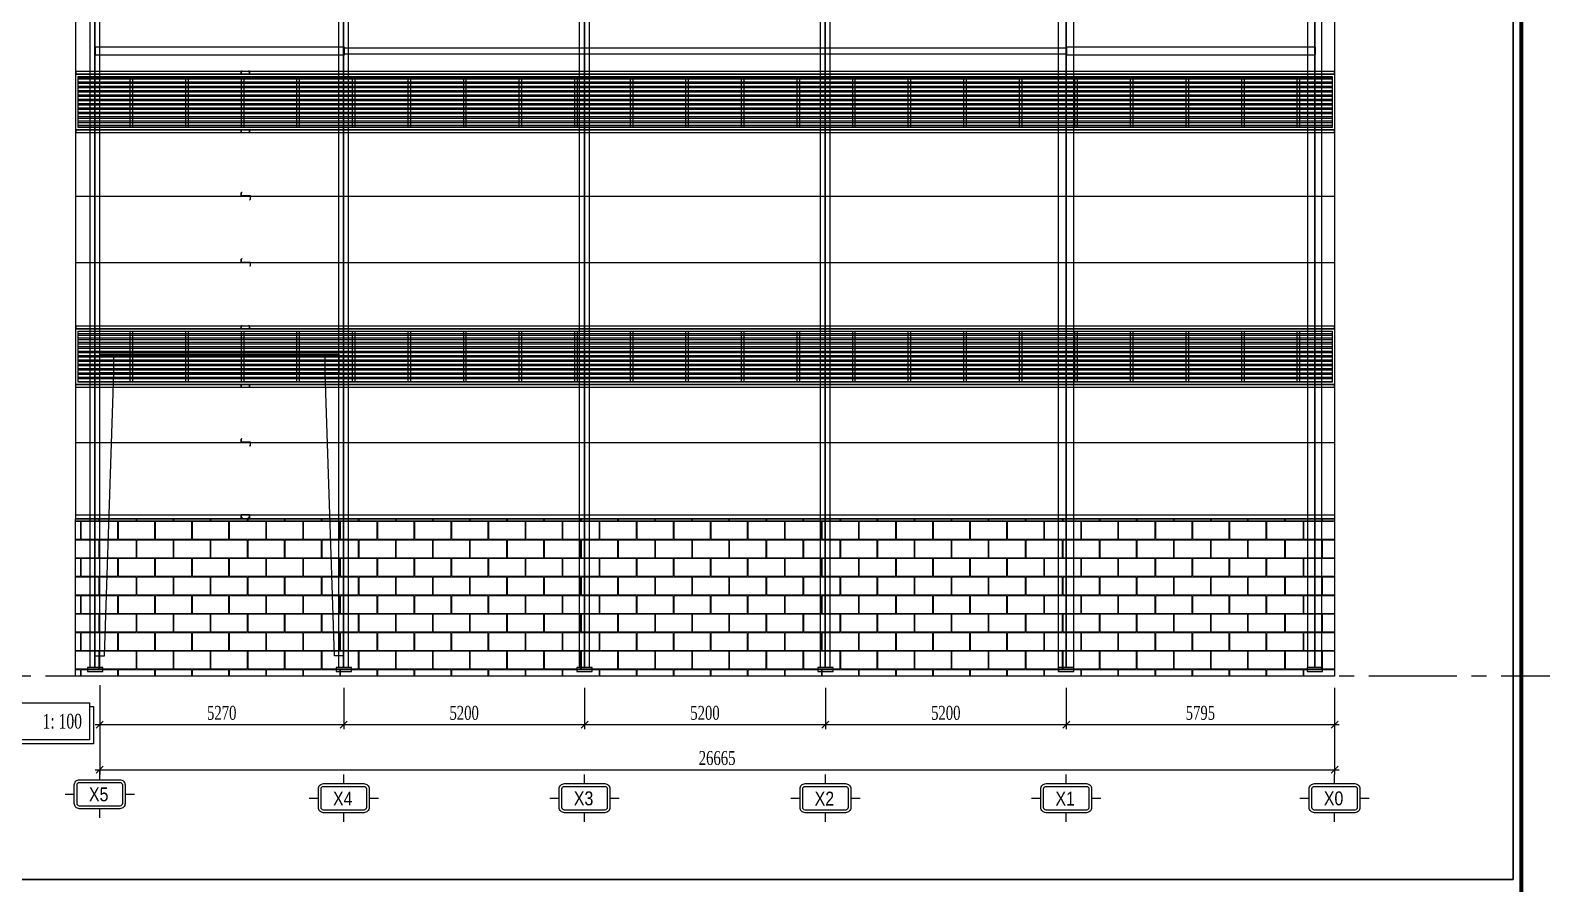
# Model space of a CAD drawing. Header units: inches. Extents: x 315041 to 662841, y -45540 to -35018.
# Drawn here: x 334028.9 to 334355.3, y -38640 to -38455.7 of the extents above; entities that cross this region are included whole.
import ezdxf
from ezdxf.enums import TextEntityAlignment as Align

# ---------------------------------------------------------------- set-up
doc = ezdxf.new("R2010")
doc.units = ezdxf.units.IN
doc.header["$MEASUREMENT"] = 0
doc.linetypes.add('CENTER2', pattern=[28.575, 19.05, -3.175, 3.175, -3.175])
doc.layers.add('0_HATCH', color=252, linetype='Continuous', lineweight=9)
for name, color, linetype in [('2', 2, 'Continuous'), ('3', 3, 'Continuous'), ('4', 4, 'Continuous'), ('7', 7, 'Continuous'), ('8', 8, 'Continuous'), ('9', 9, 'Continuous'), ('BAO KHUNG', 31, 'Continuous')]:
    doc.layers.add(name, color=color, linetype=linetype)
doc.styles.add('hx2', font='VHARIALN.TTF')
doc.styles.add('ST1', font='times.ttf', dxfattribs={"width": 0.7})
doc.dimstyles.new('100', dxfattribs={"dimtxt": 3, "dimasz": 1.5, "dimexe": 1, "dimexo": 0, "dimgap": 1, "dimtad": 1, "dimdec": 0, "dimlfac": 100, "dimzin": 0, "dimdsep": 46, "dimtxsty": 'ST1', "dimblk": 'OBLIQUE', "dimcen": 1, "dimdle": 1, "dimclrd": 8, "dimclre": 8, "dimclrt": 3, "dimadec": 0, "dimazin": 0, "dimtfac": 1, "dimtdec": 0, "dimtix": 1, "dimtmove": 1, "dimatfit": 3, "dimfxl": 0, "dimtfill": 1, "dimtolj": 1, "dimtzin": 0, "dimlwd": -1, "dimlwe": -1, "dimarcsym": 1})

# ---------------------------------------------------------------- blocks, each defined once
blk = doc.blocks.new('A$C75D82031')
at = {"layer": '7', "color": 147, "linetype": 'Continuous'}
blk.add_lwpolyline([(12.33, 57.61), (581.67, 57.61), (581.67, 409.19), (12.33, 409.19)], close=True, dxfattribs=at)
at = {"layer": 'BAO KHUNG', "color": 167, "linetype": 'Continuous', "const_width": 0.871}
blk.add_lwpolyline([(10.59, 9.07), (583.41, 9.07), (583.41, 410.93), (10.59, 410.93)], close=True, dxfattribs=at)
blk = doc.blocks.new('TENTRUC')
at = {"layer": '7'}
for p, q in [((0, 8.27), (0, 10.26)), ((-7.48, 5.13), (-5.48, 5.13)), ((5.48, 5.13), (7.48, 5.13)), ((0, 0), (0, 2))]:
    blk.add_line(p, q, dxfattribs=at)
blk.add_lwpolyline([(-4.36, 8.27), (4.36, 8.27, -0.414214), (5.48, 7.14), (5.48, 3.12, -0.414214), (4.36, 2), (-4.36, 2, -0.414214), (-5.48, 3.12), (-5.48, 7.14, -0.414214)], format="xyb", close=True, dxfattribs=at)
at = {"layer": '8', "ltscale": 15}
blk.add_lwpolyline([(-4.36, 7.68), (4.36, 7.68, -0.414214), (4.9, 7.14), (4.9, 3.12, -0.414214), (4.36, 2.58), (-4.36, 2.58, -0.414214), (-4.9, 3.12), (-4.9, 7.14, -0.414214)], format="xyb", close=True, dxfattribs=at)
at = {"layer": '3', "style": 'hx2'}
blk.add_attdef('TR', text='', height=2.9, dxfattribs=at).set_placement((-0.16, 3.83), align=Align.CENTER)
blk = doc.blocks.new('_Oblique')
at = {"color": 0, "linetype": 'ByBlock', "lineweight": -2}
blk.add_line((-0.5, -0.5), (0.5, 0.5), dxfattribs=at)
blk = doc.blocks.new('*D1130')
at = {"color": 8, "linetype": 'Continuous', "transparency": 16777216}
for p, q in [((334043.89, -38597.13), (334043.89, -38606.65)), ((334096.59, -38597.68), (334096.59, -38606.65)), ((334042.89, -38605.65), (334097.59, -38605.65))]:
    blk.add_line(p, q, dxfattribs=at)
at = {"layer": 'Defpoints', "color": 0, "transparency": 16777216}
for p in [(334043.89, -38597.13), (334096.59, -38597.68), (334096.59, -38605.65)]:
    blk.add_point(p, dxfattribs=at)
at = {"color": 8, "transparency": 16777216, "xscale": 1.5, "yscale": 1.5, "zscale": 1.5, "rotation": 180}
blk.add_blockref('_Oblique', (334043.89, -38605.65), dxfattribs=at)
at = {"color": 8, "transparency": 16777216, "xscale": 1.5, "yscale": 1.5, "zscale": 1.5}
blk.add_blockref('_Oblique', (334096.59, -38605.65), dxfattribs=at)
at = {"color": 3, "transparency": 16777216, "insert": (334070.24, -38603.12), "char_height": 3, "attachment_point": 5, "style": 'ST1', "bg_fill": 3, "box_fill_scale": 1.25, "bg_fill_color": 256, "bg_fill_true_color": 13158600, "bg_fill_transparency": 5111840}
blk.add_mtext('\\A1;5270', dxfattribs=at)
blk = doc.blocks.new('*D1131')
at = {"color": 8, "linetype": 'Continuous', "transparency": 16777216}
for p, q in [((334096.59, -38597.68), (334096.59, -38606.65)), ((334148.59, -38597.68), (334148.59, -38606.65)), ((334095.59, -38605.65), (334149.59, -38605.65))]:
    blk.add_line(p, q, dxfattribs=at)
at = {"layer": 'Defpoints', "color": 0, "transparency": 16777216}
for p in [(334096.59, -38597.68), (334148.59, -38597.68), (334148.59, -38605.65)]:
    blk.add_point(p, dxfattribs=at)
at = {"color": 8, "transparency": 16777216, "xscale": 1.5, "yscale": 1.5, "zscale": 1.5, "rotation": 180}
blk.add_blockref('_Oblique', (334096.59, -38605.65), dxfattribs=at)
at = {"color": 8, "transparency": 16777216, "xscale": 1.5, "yscale": 1.5, "zscale": 1.5}
blk.add_blockref('_Oblique', (334148.59, -38605.65), dxfattribs=at)
at = {"color": 3, "transparency": 16777216, "insert": (334122.59, -38603.12), "char_height": 3, "attachment_point": 5, "style": 'ST1', "bg_fill": 3, "box_fill_scale": 1.25, "bg_fill_color": 256, "bg_fill_true_color": 13158600, "bg_fill_transparency": 4522052}
blk.add_mtext('\\A1;5200', dxfattribs=at)
blk = doc.blocks.new('*D1132')
at = {"color": 8, "linetype": 'Continuous', "transparency": 16777216}
for p, q in [((334148.59, -38597.68), (334148.59, -38606.65)), ((334200.59, -38597.68), (334200.59, -38606.65)), ((334147.59, -38605.65), (334201.59, -38605.65))]:
    blk.add_line(p, q, dxfattribs=at)
at = {"layer": 'Defpoints', "color": 0, "transparency": 16777216}
for p in [(334148.59, -38597.68), (334200.59, -38597.68), (334200.59, -38605.65)]:
    blk.add_point(p, dxfattribs=at)
at = {"color": 8, "transparency": 16777216, "xscale": 1.5, "yscale": 1.5, "zscale": 1.5, "rotation": 180}
blk.add_blockref('_Oblique', (334148.59, -38605.65), dxfattribs=at)
at = {"color": 8, "transparency": 16777216, "xscale": 1.5, "yscale": 1.5, "zscale": 1.5}
blk.add_blockref('_Oblique', (334200.59, -38605.65), dxfattribs=at)
at = {"color": 3, "transparency": 16777216, "insert": (334174.59, -38603.12), "char_height": 3, "attachment_point": 5, "style": 'ST1', "bg_fill": 3, "box_fill_scale": 1.25, "bg_fill_color": 256, "bg_fill_true_color": 13158600, "bg_fill_transparency": 11623108}
blk.add_mtext('\\A1;5200', dxfattribs=at)
blk = doc.blocks.new('*D1133')
at = {"color": 8, "linetype": 'Continuous', "transparency": 16777216}
for p, q in [((334200.59, -38597.68), (334200.59, -38606.65)), ((334252.59, -38597.68), (334252.59, -38606.65)), ((334199.59, -38605.65), (334253.59, -38605.65))]:
    blk.add_line(p, q, dxfattribs=at)
at = {"layer": 'Defpoints', "color": 0, "transparency": 16777216}
for p in [(334200.59, -38597.68), (334252.59, -38597.68), (334252.59, -38605.65)]:
    blk.add_point(p, dxfattribs=at)
at = {"color": 8, "transparency": 16777216, "xscale": 1.5, "yscale": 1.5, "zscale": 1.5, "rotation": 180}
blk.add_blockref('_Oblique', (334200.59, -38605.65), dxfattribs=at)
at = {"color": 8, "transparency": 16777216, "xscale": 1.5, "yscale": 1.5, "zscale": 1.5}
blk.add_blockref('_Oblique', (334252.59, -38605.65), dxfattribs=at)
at = {"color": 3, "transparency": 16777216, "insert": (334226.59, -38603.12), "char_height": 3, "attachment_point": 5, "style": 'ST1', "bg_fill": 3, "box_fill_scale": 1.25, "bg_fill_color": 256, "bg_fill_true_color": 13158600, "bg_fill_transparency": 1019152}
blk.add_mtext('\\A1;5200', dxfattribs=at)
blk = doc.blocks.new('*D1134')
at = {"color": 8, "linetype": 'Continuous', "transparency": 16777216}
for p, q in [((334252.59, -38597.68), (334252.59, -38606.65)), ((334310.54, -38597.68), (334310.54, -38606.65)), ((334251.59, -38605.65), (334311.54, -38605.65))]:
    blk.add_line(p, q, dxfattribs=at)
at = {"layer": 'Defpoints', "color": 0, "transparency": 16777216}
for p in [(334252.59, -38597.68), (334310.54, -38597.68), (334310.54, -38605.65)]:
    blk.add_point(p, dxfattribs=at)
at = {"color": 8, "transparency": 16777216, "xscale": 1.5, "yscale": 1.5, "zscale": 1.5, "rotation": 180}
blk.add_blockref('_Oblique', (334252.59, -38605.65), dxfattribs=at)
at = {"color": 8, "transparency": 16777216, "xscale": 1.5, "yscale": 1.5, "zscale": 1.5}
blk.add_blockref('_Oblique', (334310.54, -38605.65), dxfattribs=at)
at = {"color": 3, "transparency": 16777216, "insert": (334281.56, -38603.12), "char_height": 3, "attachment_point": 5, "style": 'ST1', "bg_fill": 3, "box_fill_scale": 1.25, "bg_fill_color": 256, "bg_fill_true_color": 13158600, "bg_fill_transparency": 1019152}
blk.add_mtext('\\A1;5795', dxfattribs=at)
blk = doc.blocks.new('*D1135')
at = {"color": 8, "linetype": 'Continuous', "transparency": 16777216}
for p, q in [((334043.89, -38597.68), (334043.89, -38616.4)), ((334310.54, -38597.68), (334310.54, -38616.4)), ((334042.89, -38615.4), (334311.54, -38615.4))]:
    blk.add_line(p, q, dxfattribs=at)
at = {"layer": 'Defpoints', "color": 0, "transparency": 16777216}
for p in [(334043.89, -38597.68), (334310.54, -38597.68), (334310.54, -38615.4)]:
    blk.add_point(p, dxfattribs=at)
at = {"color": 8, "transparency": 16777216, "xscale": 1.5, "yscale": 1.5, "zscale": 1.5, "rotation": 180}
blk.add_blockref('_Oblique', (334043.89, -38615.4), dxfattribs=at)
at = {"color": 8, "transparency": 16777216, "xscale": 1.5, "yscale": 1.5, "zscale": 1.5}
blk.add_blockref('_Oblique', (334310.54, -38615.4), dxfattribs=at)
at = {"color": 3, "transparency": 16777216, "insert": (334177.21, -38612.87), "char_height": 3, "attachment_point": 5, "style": 'ST1', "bg_fill": 3, "box_fill_scale": 1.25, "bg_fill_color": 256, "bg_fill_true_color": 13158600, "bg_fill_transparency": 1019152}
blk.add_mtext('\\A1;26665', dxfattribs=at)
blk = doc.blocks.new('225')
at = {"true_color": 0xc0a22a}
h = blk.add_hatch(dxfattribs=at)
h.set_pattern_fill('ANSI32', color=42, scale=2.5, angle=135, style=0)
h.set_pattern_definition([(180, (6350.22, -4524.031), (-2e-16, -0.9375), []), (180, (6349.9075, -4523.7185), (-2e-16, -0.9375), [])])
h.paths.add_polyline_path([(330935.33, -41865.87), (331206.13, -41865.87), (331206.13, -41876.87), (330935.33, -41876.87)])
at = {"color": 42, "true_color": 0xc0a22a}
for points in [[(330934.83, -41865.37), (331206.63, -41865.37), (331206.63, -41877.37), (330934.83, -41877.37)], [(330935.33, -41865.87), (331206.13, -41865.87), (331206.13, -41876.87), (330935.33, -41876.87)], [(330947.07, -41865.87), (330947.07, -41876.87), (330946.57, -41876.87), (330946.57, -41865.87)], [(330959.07, -41865.87), (330959.07, -41876.87), (330958.57, -41876.87), (330958.57, -41865.87)], [(330971.07, -41865.87), (330971.07, -41876.87), (330970.57, -41876.87), (330970.57, -41865.87)], [(330983.07, -41865.87), (330983.07, -41876.87), (330982.57, -41876.87), (330982.57, -41865.87)], [(330995.07, -41865.87), (330995.07, -41876.87), (330994.57, -41876.87), (330994.57, -41865.87)], [(331007.07, -41865.87), (331007.07, -41876.87), (331006.57, -41876.87), (331006.57, -41865.87)], [(331019.07, -41865.87), (331019.07, -41876.87), (331018.57, -41876.87), (331018.57, -41865.87)], [(331031.07, -41865.87), (331031.07, -41876.87), (331030.57, -41876.87), (331030.57, -41865.87)], [(331043.07, -41865.87), (331043.07, -41876.87), (331042.57, -41876.87), (331042.57, -41865.87)], [(331055.07, -41865.87), (331055.07, -41876.87), (331054.57, -41876.87), (331054.57, -41865.87)], [(331067.07, -41865.87), (331067.07, -41876.87), (331066.57, -41876.87), (331066.57, -41865.87)], [(331079.07, -41865.87), (331079.07, -41876.87), (331078.57, -41876.87), (331078.57, -41865.87)], [(331091.07, -41865.87), (331091.07, -41876.87), (331090.57, -41876.87), (331090.57, -41865.87)], [(331103.07, -41865.87), (331103.07, -41876.87), (331102.57, -41876.87), (331102.57, -41865.87)], [(331115.07, -41865.87), (331115.07, -41876.87), (331114.57, -41876.87), (331114.57, -41865.87)], [(331127.07, -41865.87), (331127.07, -41876.87), (331126.57, -41876.87), (331126.57, -41865.87)], [(331139.07, -41865.87), (331139.07, -41876.87), (331138.57, -41876.87), (331138.57, -41865.87)], [(331151.07, -41865.87), (331151.07, -41876.87), (331150.57, -41876.87), (331150.57, -41865.87)], [(331163.07, -41865.87), (331163.07, -41876.87), (331162.57, -41876.87), (331162.57, -41865.87)], [(331175.07, -41865.87), (331175.07, -41876.87), (331174.57, -41876.87), (331174.57, -41865.87)], [(331187.07, -41865.87), (331187.07, -41876.87), (331186.57, -41876.87), (331186.57, -41865.87)], [(331187.07, -41865.87), (331187.07, -41876.87), (331186.57, -41876.87), (331186.57, -41865.87)], [(331187.07, -41865.87), (331187.07, -41876.87), (331186.57, -41876.87), (331186.57, -41865.87)], [(331199.07, -41865.87), (331199.07, -41876.87), (331198.57, -41876.87), (331198.57, -41865.87)]]:
    blk.add_lwpolyline(points, close=True, dxfattribs=at)

msp = doc.modelspace()

# ---------------------------------------------------------------- hatches: boundary and pattern name
at = {"layer": '0_HATCH'}
h = msp.add_hatch(dxfattribs=at)
h.set_pattern_fill('AR-B816C,_O', color=9, scale=0.5)
h.set_pattern_definition([(0, (3103.91, 3510.1933), (4, 4), [7.8125, -0.1875]), (0, (3099.91, 3510.381), (4, 4), [7.8125, -0.1875]), (90, (3103.91, 3510.1933), (-4, 4), [-4.1875, 3.8125]), (90, (3103.7227, 3510.1933), (-4, 4), [-4.1875, 3.8125])])
h.paths.add_polyline_path([(334038.6366, -38561.1758), (334310.5368, -38561.1758), (334310.5368, -38595.1758), (334038.6366, -38595.1758)])
at = {"layer": '2'}
h = msp.add_hatch(dxfattribs=at)
h.set_pattern_fill('ANSI31', color=9, scale=0.15, angle=90, style=0)
h.set_pattern_definition([(135, (330107.801542, -52320.896993), (-0.013258252147, -0.013258252147), [])])
h.paths.add_polyline_path([(334074.4322, -38490.8283), (334074.4322, -38491.5083), (334076.4132, -38491.5083), (334076.4132, -38492.1614), (334076.2773, -38492.2972), (334076.2908, -38492.3107), (334076.4322, -38492.1693), (334076.4322, -38491.4893), (334074.4512, -38491.4893), (334074.4512, -38490.8361), (334074.587, -38490.7003), (334074.5736, -38490.6868)])
h = msp.add_hatch(dxfattribs=at)
h.set_pattern_fill('ANSI31', color=9, scale=0.15, angle=90, style=0)
h.set_pattern_definition([(135, (330107.801542, -52335.230327), (-0.013258252147, -0.013258252147), [])])
h.paths.add_polyline_path([(334074.4322, -38505.1616), (334074.4322, -38505.8416), (334076.4132, -38505.8416), (334076.4132, -38506.4947), (334076.2773, -38506.6306), (334076.2908, -38506.644), (334076.4322, -38506.5026), (334076.4322, -38505.8226), (334074.4512, -38505.8226), (334074.4512, -38505.1695), (334074.587, -38505.0336), (334074.5736, -38505.0202)])
h = msp.add_hatch(dxfattribs=at)
h.set_pattern_fill('ANSI31', color=9, scale=0.15, angle=90, style=0)
h.set_pattern_definition([(135, (330107.801542, -52374.09452), (-0.013258252147, -0.013258252147), [])])
h.paths.add_polyline_path([(334074.4322, -38544.0258), (334074.4322, -38544.7058), (334076.4132, -38544.7058), (334076.4132, -38545.3589), (334076.2773, -38545.4948), (334076.2908, -38545.5082), (334076.4322, -38545.3668), (334076.4322, -38544.6868), (334074.4512, -38544.6868), (334074.4512, -38544.0337), (334074.587, -38543.8978), (334074.5736, -38543.8844)])

# ---------------------------------------------------------------- linework, layer by layer
at = {"color": 8, "linetype": 'CENTER2'}
msp.add_line((335537.1113, -38595.1758), (330315.4765, -38595.1758), dxfattribs=at)
at = {"color": 9}
msp.add_lwpolyline([(334038.7366, -38300.1758), (334310.5368, -38300.1758), (334310.5368, -38561.1758), (334038.7366, -38561.1758)], close=True, dxfattribs=at)
at = {"layer": '2', "color": 9}
for p, q in [((334038.7366, -38491.5083), (334310.4368, -38491.5083)), ((334038.7366, -38505.8416), (334310.4368, -38505.8416)), ((334038.7366, -38544.7058), (334310.4368, -38544.7058)), ((334038.7366, -38560.3234), (334310.4368, -38560.3234))]:
    msp.add_line(p, q, dxfattribs=at)
at = {"layer": '2', "color": 9, "ltscale": 50}
for points in [[(334076.0322, -38464.5449), (334076.2122, -38464.5449), (334076.2122, -38465.1549), (334074.4522, -38465.1549), (334074.4522, -38464.5449), (334074.6322, -38464.5449), (334074.6322, -38464.5249), (334074.4522, -38464.5249, 0.41421356), (334074.4322, -38464.5449), (334074.4322, -38465.1549, 0.41421356), (334074.4522, -38465.1749), (334076.2122, -38465.1749, 0.41421356), (334076.2322, -38465.1549), (334076.2322, -38464.5449, 0.41421356), (334076.2122, -38464.5249), (334076.0322, -38464.5249), (334076.0322, -38464.5449)], [(334076.0322, -38477.8049), (334076.2122, -38477.8049), (334076.2122, -38477.1949), (334074.4522, -38477.1949), (334074.4522, -38477.8049), (334074.6322, -38477.8049), (334074.6322, -38477.8249), (334074.4522, -38477.8249, -0.41421356), (334074.4322, -38477.8049), (334074.4322, -38477.1949, -0.41421356), (334074.4522, -38477.1749), (334076.2122, -38477.1749, -0.41421356), (334076.2322, -38477.1949), (334076.2322, -38477.8049, -0.41421356), (334076.2122, -38477.8249), (334076.0322, -38477.8249), (334076.0322, -38477.8049)], [(334076.0322, -38519.5449), (334076.2122, -38519.5449), (334076.2122, -38520.1549), (334074.4522, -38520.1549), (334074.4522, -38519.5449), (334074.6322, -38519.5449), (334074.6322, -38519.5249), (334074.4522, -38519.5249, 0.41421356), (334074.4322, -38519.5449), (334074.4322, -38520.1549, 0.41421356), (334074.4522, -38520.1749), (334076.2122, -38520.1749, 0.41421356), (334076.2322, -38520.1549), (334076.2322, -38519.5449, 0.41421356), (334076.2122, -38519.5249), (334076.0322, -38519.5249), (334076.0322, -38519.5449)], [(334076.0322, -38532.8049), (334076.2122, -38532.8049), (334076.2122, -38532.1949), (334074.4522, -38532.1949), (334074.4522, -38532.8049), (334074.6322, -38532.8049), (334074.6322, -38532.8249), (334074.4522, -38532.8249, -0.41421356), (334074.4322, -38532.8049), (334074.4322, -38532.1949, -0.41421356), (334074.4522, -38532.1749), (334076.2122, -38532.1749, -0.41421356), (334076.2322, -38532.1949), (334076.2322, -38532.8049, -0.41421356), (334076.2122, -38532.8249), (334076.0322, -38532.8249), (334076.0322, -38532.8049)], [(334076.0322, -38560.9534), (334076.2122, -38560.9534), (334076.2122, -38560.3434), (334074.4522, -38560.3434), (334074.4522, -38560.9534), (334074.6322, -38560.9534), (334074.6322, -38560.9734), (334074.4522, -38560.9734, -0.41421356), (334074.4322, -38560.9534), (334074.4322, -38560.3434, -0.41421356), (334074.4522, -38560.3234), (334076.2122, -38560.3234, -0.41421356), (334076.2322, -38560.3434), (334076.2322, -38560.9534, -0.41421356), (334076.2122, -38560.9734), (334076.0322, -38560.9734), (334076.0322, -38560.9534)]]:
    msp.add_lwpolyline(points, format="xyb", dxfattribs=at)
at = {"layer": '2', "color": 9}
for points in [[(334038.7366, -38465.1749), (334310.4368, -38465.1749)], [(334310.4368, -38477.1749), (334038.7366, -38477.1749)], [(334310.4368, -38520.1749), (334038.7366, -38520.1749)], [(334038.7366, -38532.1749), (334310.4368, -38532.1749)]]:
    msp.add_lwpolyline(points, dxfattribs=at)
for points in [[(334074.4322, -38490.8283), (334074.4322, -38491.5083), (334076.4132, -38491.5083), (334076.4132, -38492.1614), (334076.2773, -38492.2972), (334076.2908, -38492.3107), (334076.4322, -38492.1693), (334076.4322, -38491.4893), (334074.4512, -38491.4893), (334074.4512, -38490.8361), (334074.587, -38490.7003), (334074.5736, -38490.6868)], [(334074.4322, -38505.1616), (334074.4322, -38505.8416), (334076.4132, -38505.8416), (334076.4132, -38506.4947), (334076.2773, -38506.6306), (334076.2908, -38506.644), (334076.4322, -38506.5026), (334076.4322, -38505.8226), (334074.4512, -38505.8226), (334074.4512, -38505.1695), (334074.587, -38505.0336), (334074.5736, -38505.0202)], [(334074.4322, -38544.0258), (334074.4322, -38544.7058), (334076.4132, -38544.7058), (334076.4132, -38545.3589), (334076.2773, -38545.4948), (334076.2908, -38545.5082), (334076.4322, -38545.3668), (334076.4322, -38544.6868), (334074.4512, -38544.6868), (334074.4512, -38544.0337), (334074.587, -38543.8978), (334074.5736, -38543.8844)]]:
    msp.add_lwpolyline(points, close=True, dxfattribs=at)
at = {"layer": '4', "color": 9}
for p, q in [((334038.7366, -38464.5249), (334038.7366, -38465.1749)), ((334310.4368, -38464.5249), (334310.4368, -38465.1749)), ((334038.7366, -38477.1749), (334038.7366, -38477.8249)), ((334310.4368, -38477.1749), (334310.4368, -38477.8249)), ((334038.7366, -38519.5249), (334038.7366, -38520.1749)), ((334310.4368, -38519.5249), (334310.4368, -38520.1749)), ((334038.7366, -38532.1749), (334310.4368, -38532.1749))]:
    msp.add_line(p, q, dxfattribs=at)
for points in [[(334038.7366, -38464.5249), (334310.4368, -38464.5249)], [(334310.4368, -38465.1749), (334038.7366, -38465.1749)], [(334038.7366, -38477.1749), (334310.4368, -38477.1749)], [(334310.4368, -38477.8249), (334038.7366, -38477.8249)], [(334038.7366, -38519.5249), (334310.4368, -38519.5249)], [(334310.4368, -38520.1749), (334038.7366, -38520.1749)]]:
    msp.add_lwpolyline(points, dxfattribs=at)
msp.add_lwpolyline([(334310.4368, -38532.1749), (334310.4368, -38532.8249), (334038.7366, -38532.8249), (334038.7366, -38532.1749)], close=True, dxfattribs=at)
at = {"layer": '8', "color": 9}
for p, q in [((334041.8266, -38593.2861), (334041.8266, -38330.5724)), ((334043.9466, -38593.2861), (334043.9466, -38330.5724)), ((334095.5268, -38593.2861), (334095.5268, -38330.5724)), ((334097.6468, -38593.2861), (334097.6468, -38330.5724)), ((334147.5268, -38593.2861), (334147.5268, -38330.5724)), ((334149.6468, -38593.2861), (334149.6468, -38330.5724)), ((334199.5268, -38593.2861), (334199.5268, -38330.5724)), ((334201.6468, -38593.2861), (334201.6468, -38330.5724)), ((334250.9372, -38594.1783), (334250.9372, -38330.5724)), ((334254.2372, -38594.1783), (334254.2372, -38330.5724)), ((334304.787, -38593.2861), (334304.787, -38330.5724)), ((334307.787, -38593.2861), (334307.787, -38330.5724)), ((334042.8566, -38593.2861), (334042.8566, -38338.1219)), ((334042.9166, -38593.2861), (334042.9166, -38338.1219)), ((334096.5566, -38593.2861), (334096.5566, -38338.1219)), ((334096.6166, -38593.2861), (334096.6166, -38338.1219)), ((334148.5568, -38593.2861), (334148.5568, -38338.1219)), ((334148.6168, -38593.2861), (334148.6168, -38338.1219)), ((334200.5568, -38593.2861), (334200.5568, -38338.1219)), ((334200.6168, -38593.2861), (334200.6168, -38338.1219)), ((334252.5572, -38593.2861), (334252.5572, -38338.1219)), ((334252.6172, -38593.2861), (334252.6172, -38338.1219)), ((334306.257, -38593.2861), (334306.257, -38338.1219)), ((334306.317, -38593.2861), (334306.317, -38338.1219)), ((334046.9135, -38529.6783), (334046.9135, -38525.6733)), ((334092.5599, -38529.6783), (334092.5599, -38525.6733))]:
    msp.add_line(p, q, dxfattribs=at)
for points in [[(334042.9168, -38461.0158), (334096.7366, -38461.02), (334096.7366, -38459.34), (334042.9168, -38459.3358)], [(334096.6166, -38460.8108), (334252.5566, -38460.8108), (334252.5566, -38459.5408), (334096.6166, -38459.5408)], [(334252.6172, -38461.0158), (334306.437, -38461.02), (334306.437, -38459.34), (334252.6172, -38459.3358)], [(334043.9466, -38525.6733), (334095.5268, -38525.6733), (334095.5268, -38529.6783), (334043.9466, -38529.6783)]]:
    msp.add_lwpolyline(points, close=True, dxfattribs=at)
for points in [[(334042.9166, -38590.7861), (334044.9166, -38590.7861), (334046.9135, -38529.6783)], [(334096.5568, -38590.7861), (334094.5568, -38590.7861), (334092.5599, -38529.6783)]]:
    msp.add_lwpolyline(points, dxfattribs=at)
at = {"layer": '8'}
for points in [[(334041.2366, -38593.6822), (334044.5366, -38593.6822), (334044.5366, -38593.2861), (334041.2366, -38593.2861)], [(334041.2366, -38594.1783), (334044.5366, -38594.1783), (334044.5366, -38593.6822), (334041.2366, -38593.6822)], [(334094.9368, -38593.6822), (334098.2368, -38593.6822), (334098.2368, -38593.2861), (334094.9368, -38593.2861)], [(334094.9368, -38594.1783), (334098.2368, -38594.1783), (334098.2368, -38593.6822), (334094.9368, -38593.6822)], [(334146.9368, -38593.6822), (334150.2368, -38593.6822), (334150.2368, -38593.2861), (334146.9368, -38593.2861)], [(334146.9368, -38594.1783), (334150.2368, -38594.1783), (334150.2368, -38593.6822), (334146.9368, -38593.6822)], [(334198.9368, -38593.6822), (334202.2368, -38593.6822), (334202.2368, -38593.2861), (334198.9368, -38593.2861)], [(334198.9368, -38594.1783), (334202.2368, -38594.1783), (334202.2368, -38593.6822), (334198.9368, -38593.6822)], [(334250.9372, -38593.6822), (334254.2372, -38593.6822), (334254.2372, -38593.2861), (334250.9372, -38593.2861)], [(334250.9372, -38594.1783), (334254.2372, -38594.1783), (334254.2372, -38593.6822), (334250.9372, -38593.6822)], [(334304.637, -38593.6822), (334307.937, -38593.6822), (334307.937, -38593.2861), (334304.637, -38593.2861)], [(334304.637, -38594.1783), (334307.937, -38594.1783), (334307.937, -38593.6822), (334304.637, -38593.6822)]]:
    msp.add_lwpolyline(points, close=True, dxfattribs=at)
at = {"layer": '9', "color": 9}
msp.add_lwpolyline([(334038.6366, -38561.1758), (334310.5368, -38561.1758), (334310.5368, -38595.1758), (334038.6366, -38595.1758)], close=True, dxfattribs=at)

# ---------------------------------------------------------------- block references
at = {"color": 1}
msp.add_blockref('A$C75D82031', (333767.4423, -38696.7186), dxfattribs=at)
at = {"color": 9}
for p in [(3103.9102, 3400.1933), (3103.9102, 3345.1933)]:
    msp.add_blockref('225', p, dxfattribs=at)
at = {"layer": '3'}
ref = msp.add_blockref('TENTRUC', (334043.8873, -38625.8038), dxfattribs=at)
ref.add_attrib('TR', 'x5', dxfattribs={"layer": '0', "height": 3, "style": 'hx2'}).set_placement((334043.671, -38622.1994), align=Align.CENTER)
ref = msp.add_blockref('TENTRUC', (334096.5875, -38626.661), dxfattribs=at)
ref.add_attrib('TR', 'x4', dxfattribs={"layer": '0', "height": 3, "style": 'hx2'}).set_placement((334096.3712, -38623.1077), align=Align.CENTER)
ref = msp.add_blockref('TENTRUC', (334148.5875, -38626.661), dxfattribs=at)
ref.add_attrib('TR', 'x3', dxfattribs={"layer": '0', "height": 3, "style": 'hx2'}).set_placement((334148.3712, -38623.0667), align=Align.CENTER)
ref = msp.add_blockref('TENTRUC', (334200.5875, -38626.661), dxfattribs=at)
ref.add_attrib('TR', 'x2', dxfattribs={"layer": '0', "height": 3, "style": 'hx2'}).set_placement((334200.3712, -38623.12), align=Align.CENTER)
ref = msp.add_blockref('TENTRUC', (334252.5875, -38626.661), dxfattribs=at)
ref.add_attrib('TR', 'x1', dxfattribs={"layer": '0', "height": 3, "style": 'hx2'}).set_placement((334252.3712, -38623.12), align=Align.CENTER)
ref = msp.add_blockref('TENTRUC', (334310.5376, -38626.661), dxfattribs=at)
ref.add_attrib('TR', 'x0', dxfattribs={"layer": '0', "height": 3, "style": 'hx2'}).set_placement((334310.3213, -38623.0688), align=Align.CENTER)

# ---------------------------------------------------------------- next in the draw order: dimensions: what is measured, and where the dimension line sits
at = {"color": 8}
dim = msp.add_linear_dim(base=(334096.5875, -38605.6507), p1=(334043.8873, -38597.1298), p2=(334096.5875, -38597.6841), dimstyle='100', dxfattribs=at)
dim.commit()
dim.dimension.update_dxf_attribs({"geometry": '*D1130', "text_midpoint": (334070.2374, -38603.1205)})

# ---------------------------------------------------------------- next in the draw order: dimensions: what is measured, and where the dimension line sits
dim = msp.add_linear_dim(base=(334148.5875, -38605.6507), p1=(334096.5875, -38597.6841), p2=(334148.5875, -38597.6841), dimstyle='100', dxfattribs=at)
dim.commit()
dim.dimension.update_dxf_attribs({"geometry": '*D1131', "text_midpoint": (334122.5875, -38603.1248)})

# ---------------------------------------------------------------- next in the draw order: dimensions: what is measured, and where the dimension line sits
dim = msp.add_linear_dim(base=(334200.5875, -38605.6507), p1=(334148.5875, -38597.6841), p2=(334200.5875, -38597.6841), dimstyle='100', dxfattribs=at)
dim.commit()
dim.dimension.update_dxf_attribs({"geometry": '*D1132', "text_midpoint": (334174.5875, -38603.1248)})

# ---------------------------------------------------------------- next in the draw order: dimensions: what is measured, and where the dimension line sits
dim = msp.add_linear_dim(base=(334252.5875, -38605.6507), p1=(334200.5875, -38597.6841), p2=(334252.5875, -38597.6841), dimstyle='100', dxfattribs=at)
dim.commit()
dim.dimension.update_dxf_attribs({"geometry": '*D1133', "text_midpoint": (334226.5875, -38603.1248)})

# ---------------------------------------------------------------- next in the draw order: dimensions: what is measured, and where the dimension line sits
dim = msp.add_linear_dim(base=(334310.5376, -38605.6507), p1=(334252.5875, -38597.6841), p2=(334310.5376, -38597.6841), dimstyle='100', dxfattribs=at)
dim.commit()
dim.dimension.update_dxf_attribs({"geometry": '*D1134', "text_midpoint": (334281.5626, -38603.1205)})

# ---------------------------------------------------------------- next in the draw order: dimensions: what is measured, and where the dimension line sits
dim = msp.add_linear_dim(base=(334310.5376, -38615.396), p1=(334043.8873, -38597.6841), p2=(334310.5376, -38597.6841), dimstyle='100', dxfattribs=at)
dim.commit()
dim.dimension.update_dxf_attribs({"geometry": '*D1135', "text_midpoint": (334177.2124, -38612.8701)})

# ---------------------------------------------------------------- next in the draw order: linework, layer by layer
msp.add_lwpolyline([(333779.7733, -38287.5287), (334349.1113, -38287.5287), (334349.1113, -38639.1085), (333779.7733, -38639.1085)], close=True, dxfattribs=at)
msp.add_lwpolyline([(333962.8662, -38600.9086), (334041.6779, -38600.9086), (334041.6779, -38608.9275), (333962.8662, -38608.9275)], close=True)

# ---------------------------------------------------------------- next in the draw order: texts
at = {"color": 3, "linetype": 'Continuous', "insert": (334031.5538, -38604.9458), "char_height": 3.18182, "attachment_point": 4, "style": 'ST1', "bg_fill": 3, "box_fill_scale": 1.25, "bg_fill_color": 256, "bg_fill_true_color": 13158600, "bg_fill_transparency": 3139400}
msp.add_mtext('\\A1;1: 100', dxfattribs=at)

# ---------------------------------------------------------------- next in the draw order: linework, layer by layer
msp.add_lwpolyline([(334041.6779, -38601.7542), (334042.576, -38601.7542), (334042.576, -38609.7731), (333963.7643, -38609.7731), (333963.7643, -38608.9275)])

doc.saveas('drawing.dxf')
